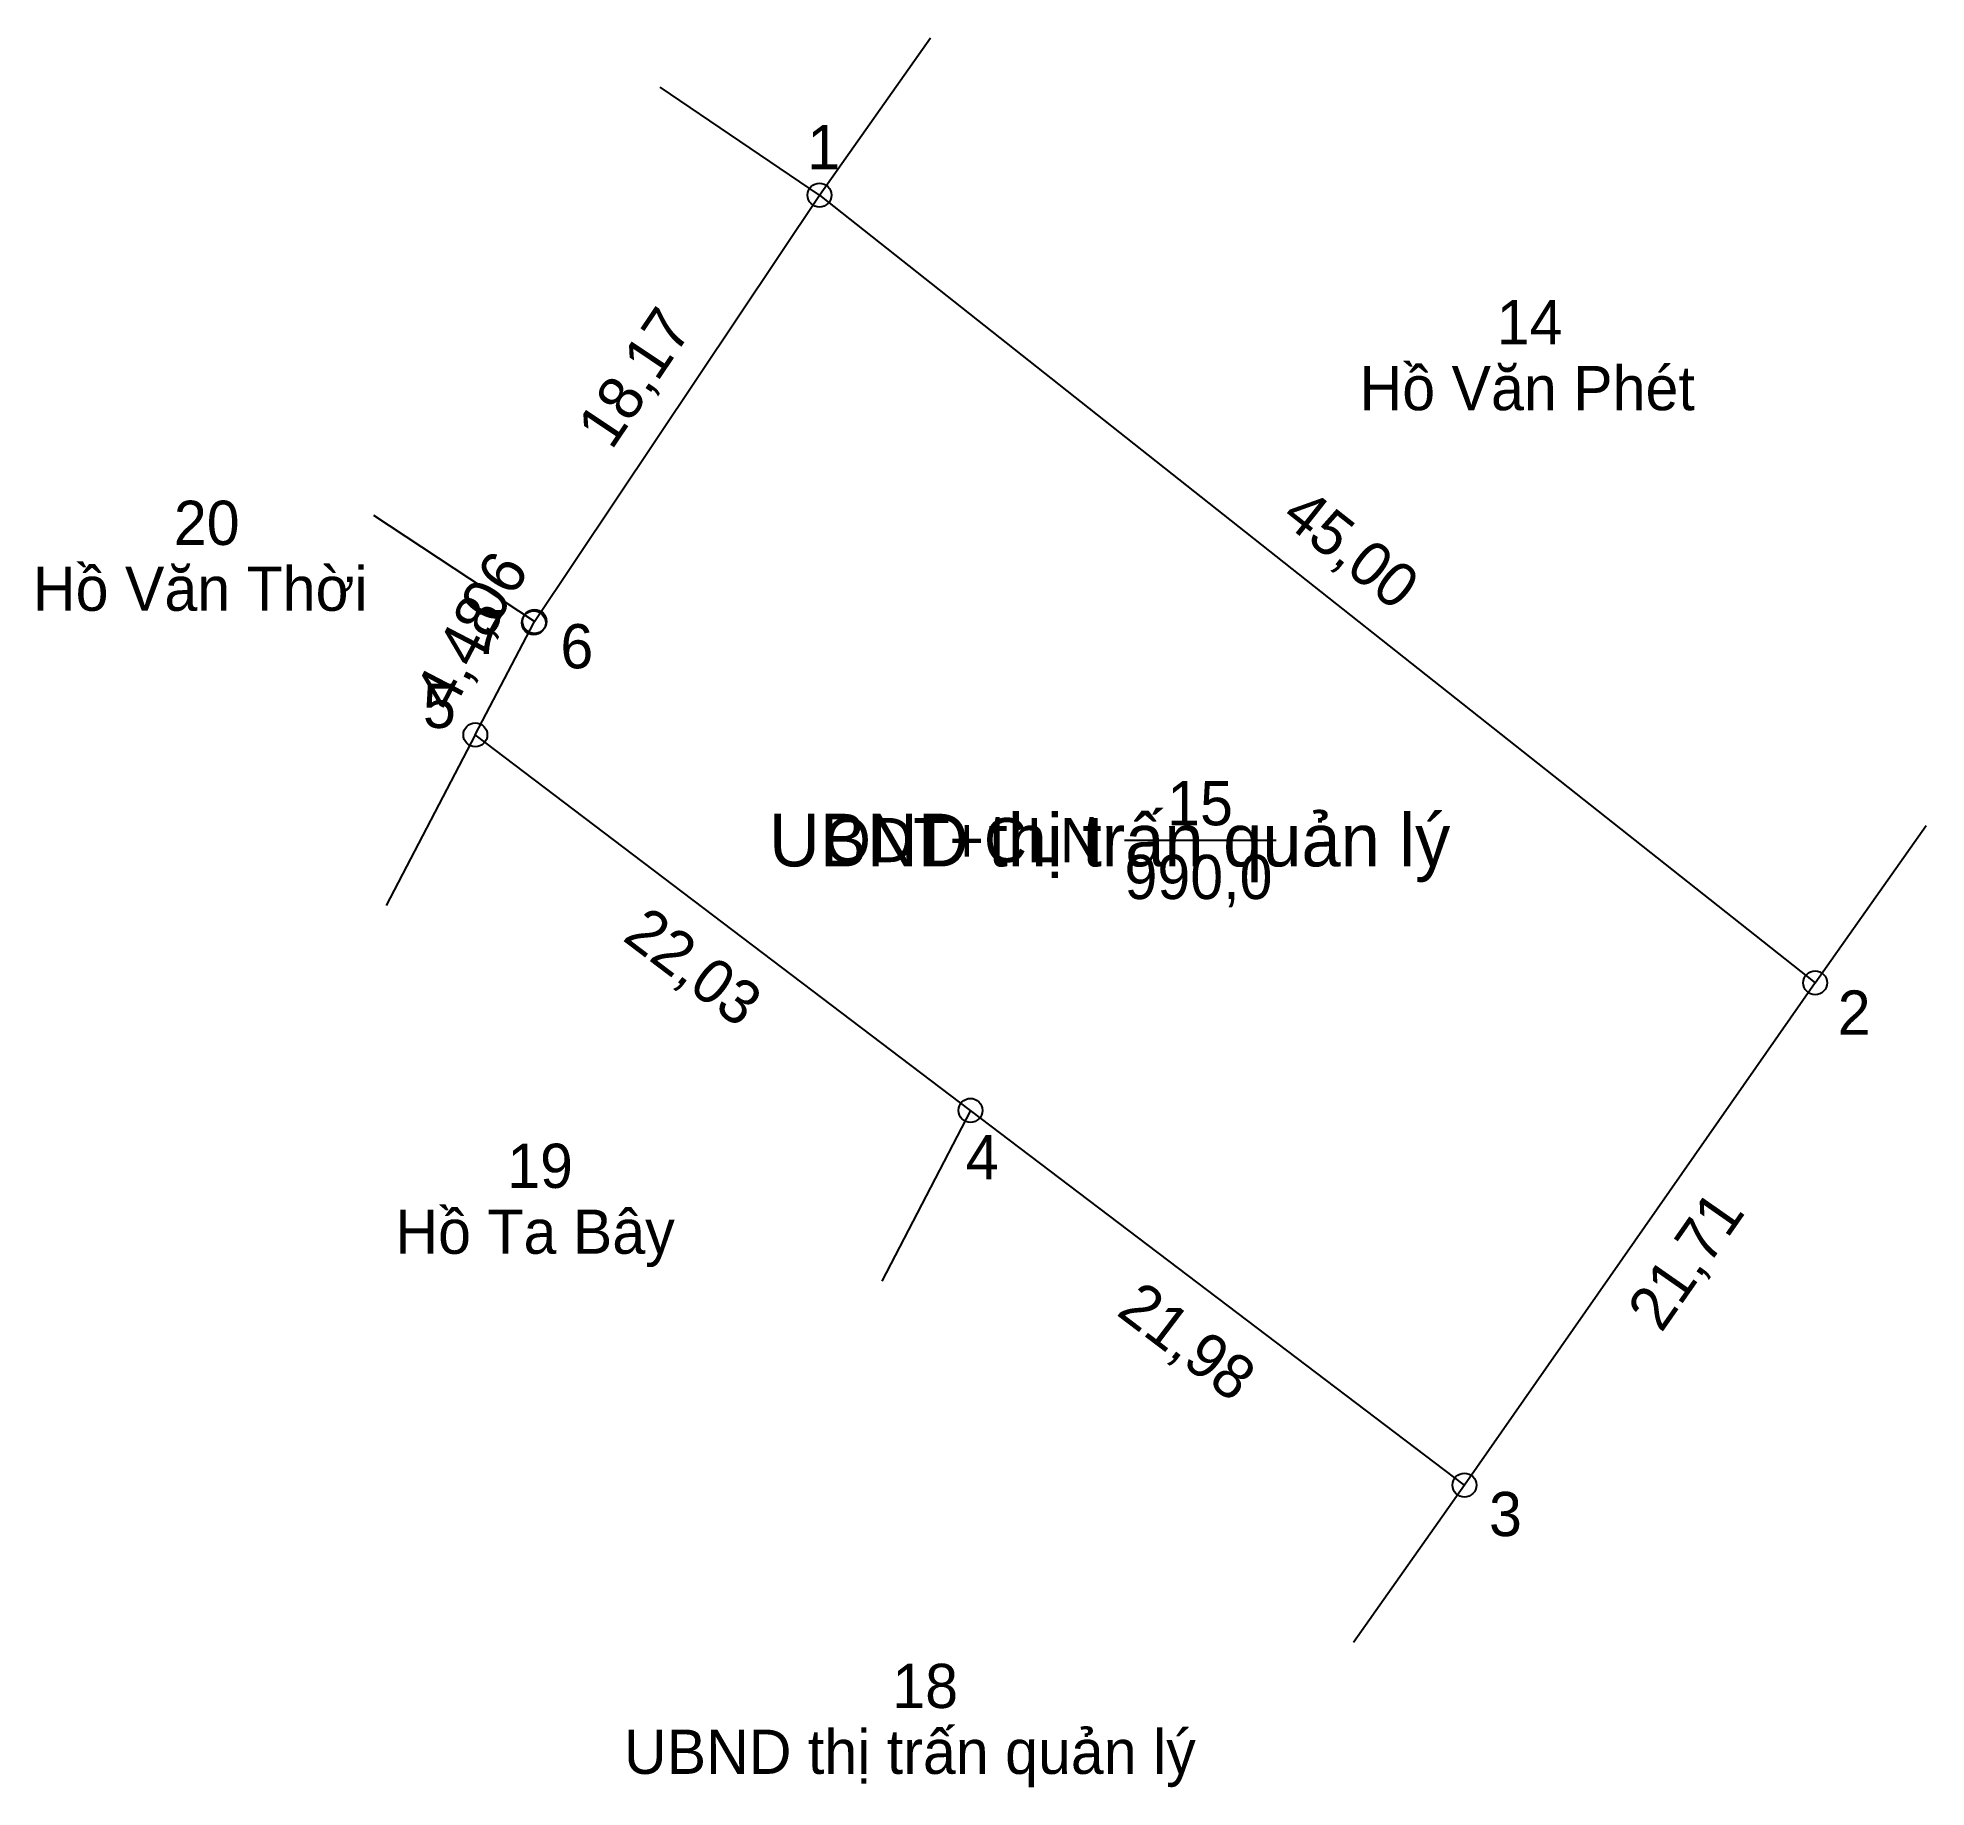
# Model space of a CAD drawing. Extents: x 535837.7 to 535904.6, y 1839313.7 to 1839375.7.
import ezdxf

# ---------------------------------------------------------------- set-up
doc = ezdxf.new("R2010")
doc.units = 0
for name, color, linetype in [('CanhThua', 7, 'Continuous'), ('ChieuDaiCanhThua', 7, 'Continuous'), ('MocDinhThua', 7, 'Continuous'), ('NhanDiaChinhThua', 7, 'Continuous'), ('NhanTuCan', 7, 'Continuous'), ('RauThua', 7, 'Continuous'), ('SoHieuDinhThua', 7, 'Continuous'), ('TenChuLanCan', 7, 'Continuous'), ('TenChuSuDung', 7, 'Continuous')]:
    doc.layers.add(name, color=color, linetype=linetype)

msp = doc.modelspace()

# ---------------------------------------------------------------- linework, layer by layer
at = {"layer": 'CanhThua'}
for p, q in [((535855.27, 1839355.02), (535865.37, 1839370.13)), ((535865.37, 1839370.13), (535900.66, 1839342.21)), ((535853.17, 1839351), (535855.24, 1839354.97)), ((535855.24, 1839354.97), (535855.27, 1839355.02)), ((535870.72, 1839337.69), (535853.17, 1839351)), ((535900.66, 1839342.21), (535888.23, 1839324.41)), ((535888.23, 1839324.41), (535870.72, 1839337.69))]:
    msp.add_line(p, q, dxfattribs=at)
at = {"layer": 'MocDinhThua'}
for centre in [(535865.37, 1839370.13), (535855.24, 1839354.97), (535855.27, 1839355.02), (535853.17, 1839351), (535900.66, 1839342.21), (535870.72, 1839337.69), (535888.23, 1839324.41)]:
    msp.add_circle(centre, 0.424, dxfattribs=at)
at = {"layer": 'NhanDiaChinhThua'}
msp.add_line((535876.18, 1839347.27), (535881.552, 1839347.27), dxfattribs=at)
at = {"layer": 'RauThua'}
for p, q in [((535865.37, 1839370.13), (535869.304, 1839375.705)), ((535865.37, 1839370.13), (535859.716, 1839373.949)), ((535855.27, 1839355.02), (535849.569, 1839358.768)), ((535853.17, 1839351), (535850.007, 1839344.955)), ((535900.66, 1839342.21), (535904.598, 1839347.782)), ((535870.72, 1839337.69), (535867.584, 1839331.631)), ((535888.23, 1839324.41), (535884.3, 1839318.833))]:
    msp.add_line(p, q, dxfattribs=at)

# ---------------------------------------------------------------- texts
at = {"layer": 'ChieuDaiCanhThua'}
for s, rotation, p in [('18,17', 56.23998, (535858, 1839361.054)), ('45,00', 321.6504, (535881.677, 1839358.61)), (',06', 59.03624, (535853.604, 1839354.35)), ('4,48', 62.46199, (535852.338, 1839351.748)), ('22,03', 322.82315, (535858.344, 1839343.749)), ('21,71', 55.07284, (535895.208, 1839329.773)), ('21,98', 322.82246, (535875.85, 1839330.472))]:
    msp.add_text(s, height=1.5673, rotation=rotation, dxfattribs=at).set_placement(p)
at = {"layer": 'NhanDiaChinhThua'}
for s, p in [('15', (535877.692, 1839347.792)), ('ODT+CLN', (535865.555, 1839346.486)), ('990,0', (535876.18, 1839345.18))]:
    msp.add_text(s, height=1.5673, dxfattribs=at).set_placement(p)
at = {"layer": 'NhanTuCan'}
for s, p in [('14', (535889.375, 1839364.839)), ('20', (535842.484, 1839357.73)), ('19', (535854.299, 1839334.942)), ('18', (535867.949, 1839316.508))]:
    msp.add_text(s, height=1.5673, dxfattribs=at).set_placement(p)
at = {"layer": 'SoHieuDinhThua'}
for s, p in [('1', (535864.933, 1839371.044)), ('7', (535853.088, 1839353.859)), ('6', (535856.186, 1839353.357)), ('5', (535851.315, 1839351.242)), ('2', (535901.46, 1839340.373)), ('4', (535870.555, 1839335.251)), ('3', (535889.1, 1839322.601))]:
    msp.add_text(s, height=1.567, dxfattribs=at).set_placement(p)
at = {"layer": 'TenChuLanCan'}
for s, height, p in [('Hồ Văn Phét', 1.56734, (535884.511, 1839362.505)), ('Hồ Văn Thời', 1.56734, (535837.489, 1839355.396)), ('Hồ Ta Bây', 1.5673, (535850.337, 1839332.608)), ('UBND thị trấn quản lý', 1.56734, (535858.438, 1839314.174))]:
    msp.add_text(s, height=height, dxfattribs=at).set_placement(p)
at = {"layer": 'TenChuSuDung'}
msp.add_text('UBND thị trấn quản lý', height=1.86716, dxfattribs=at).set_placement((535863.581, 1839346.336))

doc.saveas('drawing.dxf')
